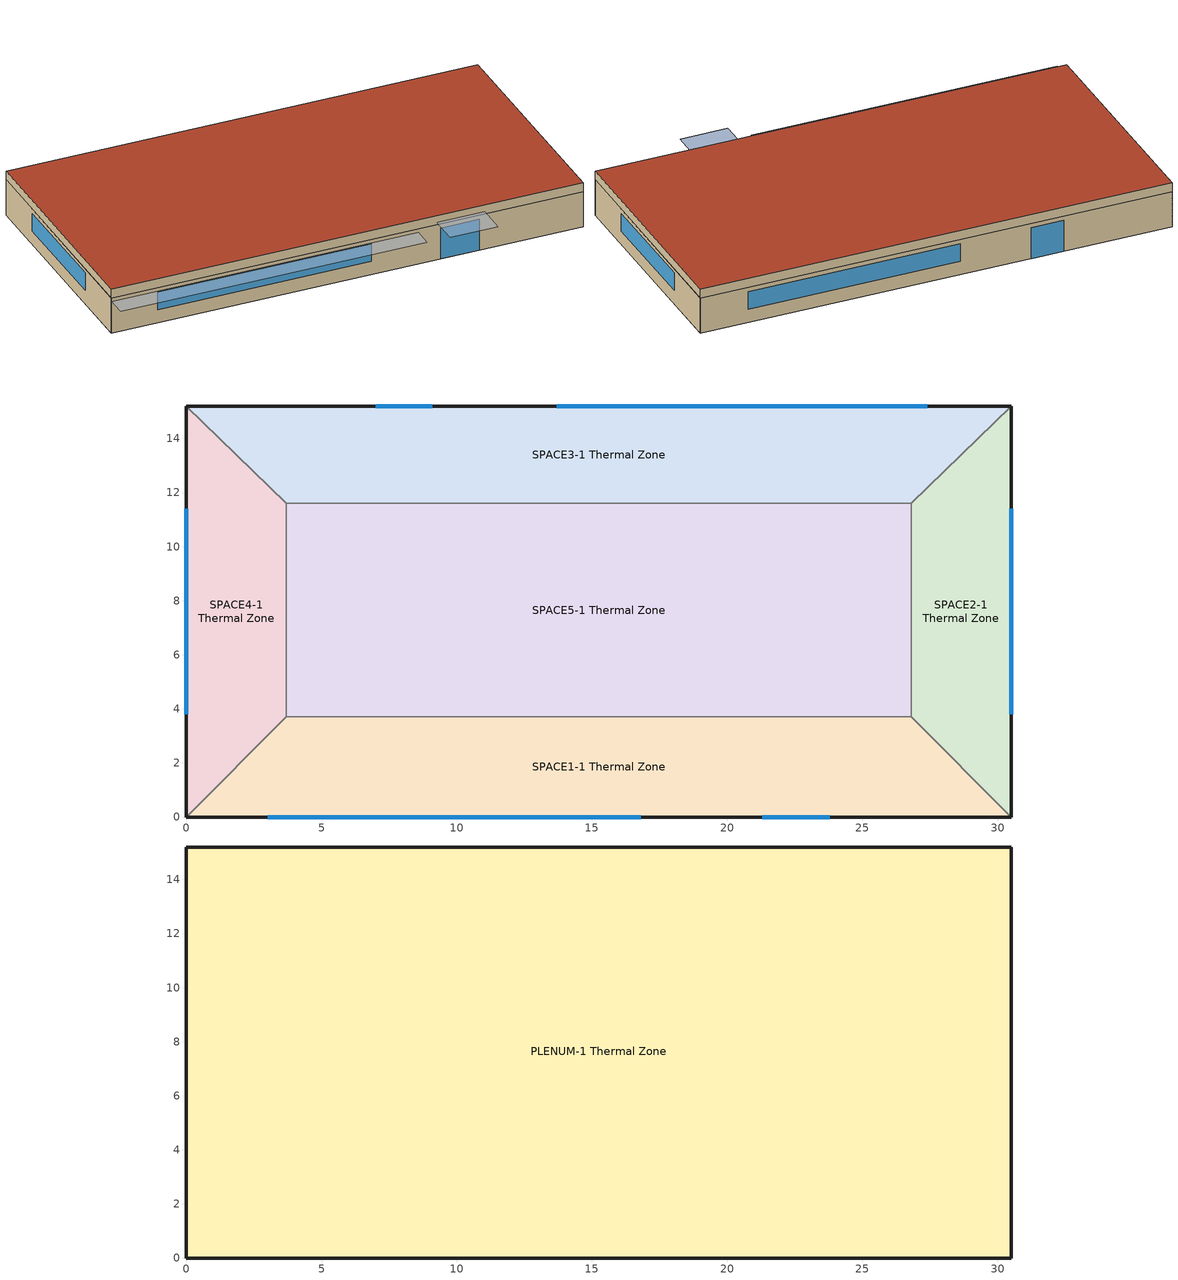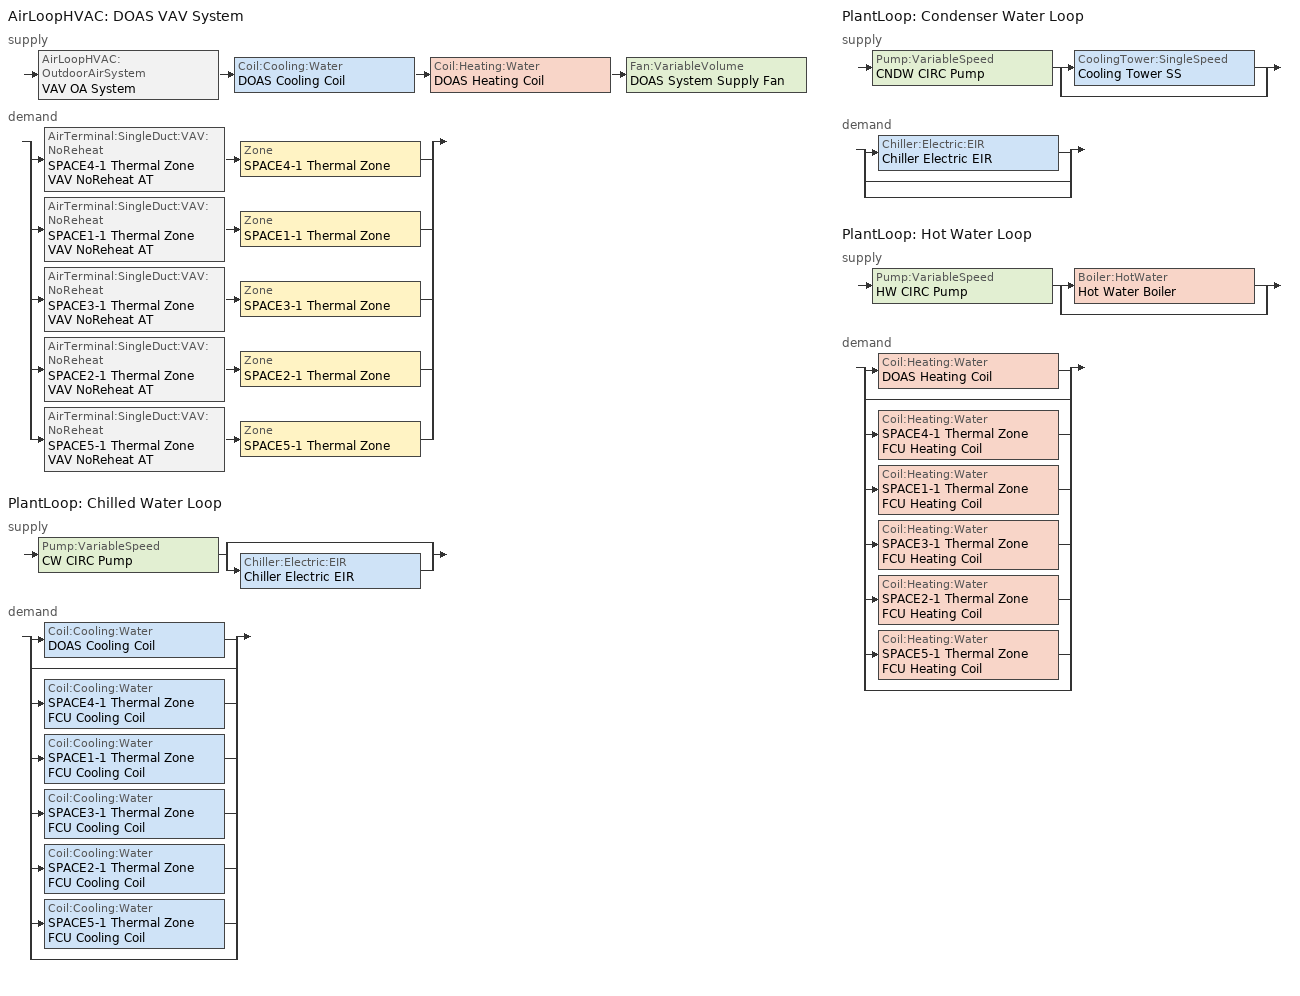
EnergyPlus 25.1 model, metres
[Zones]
SPACE1-1 Thermal Zone
 floor ground (FLOOR-SLAB-1): 26.8,3.7 30.5,0 0,0 3.7,3.7 z0
 wall outside (WALL-1): 0,0 30.5,0 z0:2.4
 wall to SPACE2-1 Thermal Zone (INT-WALL-1): 30.5,0 26.8,3.7 z0:2.4
 wall to SPACE4-1 Thermal Zone (INT-WALL-1): 3.7,3.7 0,0 z0:2.4
 wall to SPACE5-1 Thermal Zone (INT-WALL-1): 26.8,3.7 3.7,3.7 z0:2.4
 window (Sgl Grey 3mm): 21.3,0 23.8,0 z0:2.1
 window (Dbl Clr 3mm/13mm Air): 3,0 16.8,0 z0.9:2.1
SPACE2-1 Thermal Zone
 floor ground (FLOOR-SLAB-1): 30.5,15.2 30.5,0 26.8,3.7 26.8,11.6 z0
 wall outside (WALL-1): 30.5,0 30.5,15.2 z0:2.4
 wall to SPACE3-1 Thermal Zone (INT-WALL-1): 30.5,15.2 26.8,11.6 z0:2.4
 wall to SPACE5-1 Thermal Zone (INT-WALL-1): 26.8,11.6 26.8,3.7 z0:2.4
 window (Dbl Clr 3mm/13mm Air): 30.5,3.8 30.5,11.4 z0.9:2.1
SPACE3-1 Thermal Zone
 floor ground (FLOOR-SLAB-1): 30.5,15.2 26.8,11.6 3.7,11.6 0,15.2 z0
 wall outside (WALL-1): 30.5,15.2 0,15.2 z0:2.4
 wall to SPACE4-1 Thermal Zone (INT-WALL-1): 0,15.2 3.7,11.6 z0:2.4
 wall to SPACE5-1 Thermal Zone (INT-WALL-1): 3.7,11.6 26.8,11.6 z0:2.4
 window (Sgl Grey 3mm): 9.1,15.2 7,15.2 z0:2.1
 window (Dbl Clr 3mm/13mm Air): 27.4,15.2 13.7,15.2 z0.9:2.1
SPACE4-1 Thermal Zone
 floor ground (FLOOR-SLAB-1): 0,15.2 3.7,11.6 3.7,3.7 0,0 z0
 wall outside (WALL-1): 0,15.2 0,0 z0:2.4
 wall to SPACE5-1 Thermal Zone (INT-WALL-1): 3.7,3.7 3.7,11.6 z0:2.4
 window (Dbl Clr 3mm/13mm Air): 0,11.4 0,3.8 z0.9:2.1
SPACE5-1 Thermal Zone
 floor ground (FLOOR-SLAB-1): 26.8,11.6 26.8,3.7 3.7,3.7 3.7,11.6 z0
PLENUM-1 Thermal Zone
 floor to SPACE1-1 Thermal Zone (CLNG-1): 26.8,3.7 30.5,0 0,0 3.7,3.7 z2.4
 floor to SPACE2-1 Thermal Zone (CLNG-1): 30.5,15.2 30.5,0 26.8,3.7 26.8,11.6 z2.4
 floor to SPACE3-1 Thermal Zone (CLNG-1): 30.5,15.2 26.8,11.6 3.7,11.6 0,15.2 z2.4
 floor to SPACE4-1 Thermal Zone (CLNG-1): 0,15.2 3.7,11.6 3.7,3.7 0,0 z2.4
 floor to SPACE5-1 Thermal Zone (CLNG-1): 26.8,11.6 26.8,3.7 3.7,3.7 3.7,11.6 z2.4
 wall outside (WALL-1): 30.5,15.2 0,15.2 0,0 30.5,0 30.5,15.2 z2.4:3
 roof outside (ROOF-1): 30.5,0 30.5,15.2 0,15.2 0,0 z3
shading: 19.8,0 19.8,-1.3 0,-1.3 0,0 z2.2; 24.1,0 24.1,-2 21,-2 21,0 z2.6
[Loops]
AirLoopHVAC 'DOAS VAV System'
 supply: AirLoopHVAC:OutdoorAirSystem 'VAV OA System' > Coil:Cooling:Water 'DOAS Cooling Coil' > Coil:Heating:Water 'DOAS Heating Coil' > Fan:VariableVolume 'DOAS System Supply Fan'
 demand: split
  | AirTerminal:SingleDuct:VAV:NoReheat 'SPACE4-1 Thermal Zone VAV NoReheat AT' > Zone 'SPACE4-1 Thermal Zone'
  | AirTerminal:SingleDuct:VAV:NoReheat 'SPACE1-1 Thermal Zone VAV NoReheat AT' > Zone 'SPACE1-1 Thermal Zone'
  | AirTerminal:SingleDuct:VAV:NoReheat 'SPACE3-1 Thermal Zone VAV NoReheat AT' > Zone 'SPACE3-1 Thermal Zone'
  | AirTerminal:SingleDuct:VAV:NoReheat 'SPACE2-1 Thermal Zone VAV NoReheat AT' > Zone 'SPACE2-1 Thermal Zone'
  | AirTerminal:SingleDuct:VAV:NoReheat 'SPACE5-1 Thermal Zone VAV NoReheat AT' > Zone 'SPACE5-1 Thermal Zone'
PlantLoop 'Chilled Water Loop'
 supply: Pump:VariableSpeed 'CW CIRC Pump' > split
  | bypass
  | Chiller:Electric:EIR 'Chiller Electric EIR'
 demand: split
  | Coil:Cooling:Water 'DOAS Cooling Coil'
  | bypass
  | Coil:Cooling:Water 'SPACE4-1 Thermal Zone FCU Cooling Coil'
  | Coil:Cooling:Water 'SPACE1-1 Thermal Zone FCU Cooling Coil'
  | Coil:Cooling:Water 'SPACE3-1 Thermal Zone FCU Cooling Coil'
  | Coil:Cooling:Water 'SPACE2-1 Thermal Zone FCU Cooling Coil'
  | Coil:Cooling:Water 'SPACE5-1 Thermal Zone FCU Cooling Coil'
  | bypass
PlantLoop 'Condenser Water Loop'
 supply: Pump:VariableSpeed 'CNDW CIRC Pump' > split
  | CoolingTower:SingleSpeed 'Cooling Tower SS'
  | bypass
 demand: split
  | Chiller:Electric:EIR 'Chiller Electric EIR'
  | bypass
  | bypass
PlantLoop 'Hot Water Loop'
 supply: Pump:VariableSpeed 'HW CIRC Pump' > split
  | Boiler:HotWater 'Hot Water Boiler'
  | bypass
 demand: split
  | Coil:Heating:Water 'DOAS Heating Coil'
  | bypass
  | Coil:Heating:Water 'SPACE4-1 Thermal Zone FCU Heating Coil'
  | Coil:Heating:Water 'SPACE1-1 Thermal Zone FCU Heating Coil'
  | Coil:Heating:Water 'SPACE3-1 Thermal Zone FCU Heating Coil'
  | Coil:Heating:Water 'SPACE2-1 Thermal Zone FCU Heating Coil'
  | Coil:Heating:Water 'SPACE5-1 Thermal Zone FCU Heating Coil'
  | bypass
[Building]
Building: North Axis {deg}=30; Terrain=City; Loads Convergence Tolerance Value {W}=0.04; Temperature Convergence Tolerance Value {deltaC}=0.4; Solar Distribution=FullExterior; Maximum Number of Warmup Days=25; Minimum Number of Warmup Days=6
[Site:Location]
Tampere_FIN: Latitude=61.5012; Longitude=23.7647; Time Zone=2; Elevation {m}=92
[SizingPeriod:DesignDay] Day of Month=21; Dry-Bulb Temperature Range Modifier Type=DefaultMultipliers; Humidity Condition Type=Dewpoint; Barometric Pressure {Pa}=100225; Wind Speed {m/s}=2.5; Rain Indicator=No; Snow Indicator=No; Daylight Saving Time Indicator=No; Solar Model Indicator=ASHRAEClearSky
Name | Month | Day Type | Maximum Dry-Bulb Temperature {C} | Daily Dry-Bulb Temperature Range {deltaC} | Wetbulb or DewPoint at Maximum Dry-Bulb {C} | Wind Direction {deg} | Sky Clearness
Tampere_FIN Annual Cooling 1% Design Conditions DB/MCWB | 8 | SummerDesignDay | 27.7 | 7 | 17 | 230 | 0.7
Tampere_FIN Annual Heating 99% Design Conditions DB | 1 | WinterDesignDay | -18.4 | 4.1 | -19 | 270 | 0
[Site:GroundTemperature:BuildingSurface]

[Material] Thermal Absorptance=0.9
Name | Roughness | Thickness {m} | Conductivity {W/m-K} | Density {kg/m3} | Specific Heat {J/kg-K} | Solar Absorptance | Visible Absorptance
BR01 | VeryRough | 0.0095 | 0.162 | 1121 | 1464 | 0.7 | 0.7
CC03 | MediumRough | 0.1016 | 1.31 | 2243 | 837 | 0.65 | 0.65
GP01 | MediumSmooth | 0.0127 | 0.16 | 801 | 837 | 0.75 | 0.75
GP02 | MediumSmooth | 0.0159 | 0.16 | 801 | 837 | 0.75 | 0.75
IN02 | Rough | 0.0901 | 0.043 | 10 | 837 | 0.75 | 0.75
IN46 | VeryRough | 0.0762 | 0.023 | 24 | 1590 | 0.5 | 0.5
PW03 | MediumSmooth | 0.0127 | 0.115 | 545 | 1213 | 0.78 | 0.78
RG01 | Rough | 0.0127 | 1.442 | 881 | 1674 | 0.65 | 0.65
WD01 | MediumSmooth | 0.0191 | 0.115 | 513 | 1381 | 0.78 | 0.78
[Material:NoMass]
MAT-CLNG-1: Roughness=Rough; Thermal Resistance {m2-K/W}=0.652259; Thermal Absorptance=0.65; Solar Absorptance=0.65; Visible Absorptance=0.65
[Material:AirGap]
AL21: Thermal Resistance {m2-K/W}=0.157
[WindowMaterial:Glazing] Optical Data Type=SpectralAverage; Thickness {m}=0.003; Infrared Transmittance at Normal Incidence=0; Front Side Infrared Hemispherical Emissivity=0.84; Back Side Infrared Hemispherical Emissivity=0.84; Conductivity {W/m-K}=0.9
Name | Solar Transmittance at Normal Incidence | Front Side Solar Reflectance at Normal Incidence | Back Side Solar Reflectance at Normal Incidence | Visible Transmittance at Normal Incidence | Front Side Visible Reflectance at Normal Incidence | Back Side Visible Reflectance at Normal Incidence
CLEAR 3MM | 0.837 | 0.075 | 0.075 | 0.898 | 0.081 | 0.081
GREY 3MM | 0.626 | 0.061 | 0.061 | 0.611 | 0.061 | 0.061
[WindowMaterial:Gas]
AIR 13MM: Gas Type=Air; Thickness {m}=0.0127
[Construction]
CLNG-1: MAT-CLNG-1
Dbl Clr 3mm/13mm Air: CLEAR 3MM, AIR 13MM, CLEAR 3MM
FLOOR-SLAB-1: CC03
INT-WALL-1: GP02, AL21, GP02
ROOF-1: RG01, BR01, IN46, WD01
Sgl Grey 3mm: GREY 3MM
WALL-1: WD01, PW03, IN02, GP01
[Zone] Multiplier=1
Name | Ceiling Height {m} | Volume {m3}
PLENUM-1 Thermal Zone | 0.6096 | 283.2
SPACE1-1 Thermal Zone; SPACE3-1 Thermal Zone | 2.4384 | 239.247
SPACE2-1 Thermal Zone; SPACE4-1 Thermal Zone | 2.4384 | 103.311
SPACE5-1 Thermal Zone | 2.4384 | 447.683
[People] Number of People Schedule=OCCUPY-1; Number of People Calculation Method=People; Fraction Radiant=0.3; Activity Level Schedule=ActSchd; Carbon Dioxide Generation Rate {m3/s-W}=3.82E-8
Name | Zone or ZoneList or Space or SpaceList | Number of People
SPACE1-1 People 1 | SPACE1-1 Thermal Zone | 11
SPACE2-1 People 1 | SPACE2-1 Thermal Zone | 5
SPACE3-1 People 1 | SPACE3-1 Thermal Zone | 11
SPACE4-1 People 1 | SPACE4-1 Thermal Zone | 5
SPACE5-1 People 1 | SPACE5-1 Thermal Zone | 20
[Lights] Schedule=LIGHTS-1; Design Level Calculation Method=LightingLevel; Return Air Fraction=0; Fraction Radiant=0.59; Fraction Visible=0.2; Fraction Replaceable=0
Name | Zone or ZoneList or Space or SpaceList | Lighting Level {W}
SPACE1-1 Lights 1 | SPACE1-1 Thermal Zone | 1584
SPACE2-1 Lights 1 | SPACE2-1 Thermal Zone | 684
SPACE3-1 Lights 1 | SPACE3-1 Thermal Zone | 1584
SPACE4-1 Lights 1 | SPACE4-1 Thermal Zone | 684
SPACE5-1 Lights 1 | SPACE5-1 Thermal Zone | 2964
[ElectricEquipment] Schedule=EQUIP-1; Design Level Calculation Method=EquipmentLevel; Fraction Latent=0; Fraction Radiant=0.3; Fraction Lost=0
Name | Zone or ZoneList or Space or SpaceList | Design Level {W}
SPACE1-1 ElecEq 1 | SPACE1-1 Thermal Zone | 1056
SPACE2-1 ElecEq 1 | SPACE2-1 Thermal Zone | 456
SPACE3-1 ElecEq 1 | SPACE3-1 Thermal Zone | 1056
SPACE4-1 ElecEq 1 | SPACE4-1 Thermal Zone | 456
SPACE5-1 ElecEq 1 | SPACE5-1 Thermal Zone | 1976
[ZoneInfiltration:DesignFlowRate] Schedule=INFIL-SCH; Design Flow Rate Calculation Method=Flow/Zone; Constant Term Coefficient=0; Temperature Term Coefficient=0; Velocity Term Coefficient=0.2237; Velocity Squared Term Coefficient=0
Name | Zone or ZoneList or Space or SpaceList | Design Flow Rate {m3/s}
SPACE1-1 Infil 1 | SPACE1-1 Thermal Zone | 0.0167
SPACE2-1 Infil 1 | SPACE2-1 Thermal Zone | 0.00717
SPACE3-1 Infil 1 | SPACE3-1 Thermal Zone | 0.0167
SPACE4-1 Infil 1 | SPACE4-1 Thermal Zone | 0.00717
SPACE5-1 Infil 1 | SPACE5-1 Thermal Zone | 0.031089
[DesignSpecification:OutdoorAir] Outdoor Air Method=Sum; Outdoor Air Flow per Person {m3/s-person}=0.015; Outdoor Air Flow per Zone Floor Area {m3/s-m2}=0; Outdoor Air Flow per Zone {m3/s}=0; Outdoor Air Flow Air Changes per Hour {1/hr}=0
SZ DSOA SPACE1-1; SZ DSOA SPACE2-1; SZ DSOA SPACE3-1; SZ DSOA SPACE4-1; SZ DSOA SPACE5-1
[DesignSpecification:ZoneAirDistribution] Zone Air Distribution Effectiveness in Cooling Mode=1; Zone Air Distribution Effectiveness in Heating Mode=1
SPACE1-1 Thermal Zone Design Spec Zone Air Dist; SPACE2-1 Thermal Zone Design Spec Zone Air Dist; SPACE3-1 Thermal Zone Design Spec Zone Air Dist; SPACE4-1 Thermal Zone Design Spec Zone Air Dist; SPACE5-1 Thermal Zone Design Spec Zone Air Dist
[Sizing:Zone] Zone Cooling Design Supply Air Temperature Input Method=SupplyAirTemperature; Zone Cooling Design Supply Air Temperature {C}=12.8; Zone Cooling Design Supply Air Temperature Difference {deltaC}=11.11; Zone Heating Design Supply Air Temperature Input Method=SupplyAirTemperature; Zone Heating Design Supply Air Temperature {C}=50; Zone Heating Design Supply Air Temperature Difference {deltaC}=11.11; Zone Cooling Design Supply Air Humidity Ratio {kgWater/kgDryAir}=0.0085; Zone Heating Design Supply Air Humidity Ratio {kgWater/kgDryAir}=0.008; Cooling Design Air Flow Method=DesignDay; Cooling Design Air Flow Rate {m3/s}=0; Cooling Minimum Air Flow per Zone Floor Area {m3/s-m2}=0.000762; Cooling Minimum Air Flow {m3/s}=0; Cooling Minimum Air Flow Fraction=0; Heating Design Air Flow Method=DesignDay; Heating Design Air Flow Rate {m3/s}=0; Heating Maximum Air Flow per Zone Floor Area {m3/s-m2}=0.002032; Heating Maximum Air Flow {m3/s}=0.141576; Heating Maximum Air Flow Fraction=0; Account for Dedicated Outdoor Air System=Yes; Dedicated Outdoor Air System Control Strategy=NeutralSupplyAir; Dedicated Outdoor Air Low Setpoint Temperature for Design {C}=21.1; Dedicated Outdoor Air High Setpoint Temperature for Design {C}=23.9
Name | Design Specification Outdoor Air Object | Design Specification Zone Air Distribution Object
SPACE1-1 Thermal Zone | SZ DSOA SPACE1-1 | SPACE1-1 Thermal Zone Design Spec Zone Air Dist
SPACE2-1 Thermal Zone | SZ DSOA SPACE2-1 | SPACE2-1 Thermal Zone Design Spec Zone Air Dist
SPACE3-1 Thermal Zone | SZ DSOA SPACE3-1 | SPACE3-1 Thermal Zone Design Spec Zone Air Dist
SPACE4-1 Thermal Zone | SZ DSOA SPACE4-1 | SPACE4-1 Thermal Zone Design Spec Zone Air Dist
SPACE5-1 Thermal Zone | SZ DSOA SPACE5-1 | SPACE5-1 Thermal Zone Design Spec Zone Air Dist
[Sizing:System]
DOAS VAV System: Type of Load to Size On=Sensible; Design Outdoor Air Flow Rate {m3/s}=Autosize; Central Heating Maximum System Air Flow Ratio=0.3; Preheat Design Temperature {C}=7; Preheat Design Humidity Ratio {kgWater/kgDryAir}=0.008; Precool Design Temperature {C}=16; Precool Design Humidity Ratio {kgWater/kgDryAir}=0.008; Central Cooling Design Supply Air Temperature {C}=16; Central Heating Design Supply Air Temperature {C}=21; Type of Zone Sum to Use=NonCoincident; 100% Outdoor Air in Cooling=Yes; 100% Outdoor Air in Heating=Yes; Central Cooling Design Supply Air Humidity Ratio {kgWater/kgDryAir}=0.0085; Central Heating Design Supply Air Humidity Ratio {kgWater/kgDryAir}=0.008; Cooling Supply Air Flow Rate Method=DesignDay; Cooling Supply Air Flow Rate {m3/s}=0; Cooling Supply Air Flow Rate Per Floor Area {m3/s-m2}=0.00996765; Cooling Fraction of Autosized Cooling Supply Air Flow Rate=1; Cooling Supply Air Flow Rate Per Unit Cooling Capacity {m3/s-W}=3.94755e-05; Heating Supply Air Flow Rate Method=DesignDay; Heating Supply Air Flow Rate {m3/s}=0; Heating Supply Air Flow Rate Per Floor Area {m3/s-m2}=0.00996765; Heating Fraction of Autosized Heating Supply Air Flow Rate=1; Heating Fraction of Autosized Cooling Supply Air Flow Rate=1; Heating Supply Air Flow Rate Per Unit Heating Capacity {m3/s-W}=3.15882e-05; System Outdoor Air Method=ZoneSum; Zone Maximum Outdoor Air Fraction=1; Cooling Design Capacity Method=CoolingDesignCapacity; Cooling Design Capacity {W}=Autosize; Cooling Design Capacity Per Floor Area {W/m2}=234.7; Fraction of Autosized Cooling Design Capacity=1; Heating Design Capacity Method=HeatingDesignCapacity; Heating Design Capacity {W}=Autosize; Heating Design Capacity Per Floor Area {W/m2}=157; Fraction of Autosized Heating Design Capacity=1; Central Cooling Capacity Control Method=OnOff
[Sizing:Plant] Sizing Option=NonCoincident; Zone Timesteps in Averaging Window=1; Coincident Sizing Factor Mode=None
Name | Loop Type | Design Loop Exit Temperature {C} | Loop Design Temperature Difference {deltaC}
Chilled Water Loop | Cooling | 6.7 | 5
Condenser Water Loop | Condenser | 29.5 | 5.5
Hot Water Loop | Heating | 82 | 11
[ZoneControl:Thermostat]
Name | Zone or ZoneList | Control Type Schedule | Control 1
SPACE1-1 Thermal Zone Thermostat | SPACE1-1 Thermal Zone | SPACE1-1 Thermal Zone Thermostat Schedule | {6b5ec96d-bccd-45b7-8936-6ef68acc6b2f}
SPACE2-1 Thermal Zone Thermostat | SPACE2-1 Thermal Zone | SPACE2-1 Thermal Zone Thermostat Schedule | {d799f115-af73-4624-998c-9e81dbbb2327}
SPACE3-1 Thermal Zone Thermostat | SPACE3-1 Thermal Zone | SPACE3-1 Thermal Zone Thermostat Schedule | {bea2f2b9-2b98-445e-ba0d-cc8c90f00bc1}
SPACE4-1 Thermal Zone Thermostat | SPACE4-1 Thermal Zone | SPACE4-1 Thermal Zone Thermostat Schedule | {ef646519-79bc-4440-b55a-26d91f0715a9}
SPACE5-1 Thermal Zone Thermostat | SPACE5-1 Thermal Zone | SPACE5-1 Thermal Zone Thermostat Schedule | {dca11545-a240-4366-b6d7-503339d1cdfa}
[ThermostatSetpoint:DualSetpoint] Heating Setpoint Temperature Schedule=Htg-SetP-Sch; Cooling Setpoint Temperature Schedule=Clg-SetP-Sch
{6b5ec96d-bccd-45b7-8936-6ef68acc6b2f}; {d799f115-af73-4624-998c-9e81dbbb2327}; {bea2f2b9-2b98-445e-ba0d-cc8c90f00bc1}; {ef646519-79bc-4440-b55a-26d91f0715a9}; {dca11545-a240-4366-b6d7-503339d1cdfa}
[ZoneHVAC:FourPipeFanCoil] Availability Schedule=Always On Discrete; Capacity Control Method=CyclingFan; Low Speed Supply Air Flow Ratio=0.33; Medium Speed Supply Air Flow Ratio=0.66; Maximum Outdoor Air Flow Rate {m3/s}=0; Minimum Cold Water Flow Rate {m3/s}=0; Cooling Convergence Tolerance=0.001; Minimum Hot Water Flow Rate {m3/s}=0; Heating Convergence Tolerance=0.001
Name | Maximum Supply Air Flow Rate {m3/s} - added | Supply Air Fan | Cooling Coil | Maximum Cold Water Flow Rate {m3/s} - added | Heating Coil | Maximum Hot Water Flow Rate {m3/s} - added | Maximum Supply Air Flow Rate {m3/s} | Maximum Cold Water Flow Rate {m3/s} | Maximum Hot Water Flow Rate {m3/s}
SPACE1-1 Thermal Zone Fan Coil Unit | 0.165 | SPACE1-1 Thermal Zone FCU Supply Fan | SPACE1-1 Thermal Zone FCU Cooling Coil | 0.00018186 | SPACE1-1 Thermal Zone FCU Heating Coil | 0.00012638
SPACE2-1 Thermal Zone Fan Coil Unit |  | SPACE2-1 Thermal Zone FCU Supply Fan | SPACE2-1 Thermal Zone FCU Cooling Coil |  | SPACE2-1 Thermal Zone FCU Heating Coil |  | 0.075 | 0.00010423 | 5.744e-05
SPACE3-1 Thermal Zone Fan Coil Unit |  | SPACE3-1 Thermal Zone FCU Supply Fan | SPACE3-1 Thermal Zone FCU Cooling Coil |  | SPACE3-1 Thermal Zone FCU Heating Coil |  | 0.165 | 0.00019287 | 0.00012639
SPACE4-1 Thermal Zone Fan Coil Unit |  | SPACE4-1 Thermal Zone FCU Supply Fan | SPACE4-1 Thermal Zone FCU Cooling Coil |  | SPACE4-1 Thermal Zone FCU Heating Coil |  | 0.075 | 8.262e-05 | 5.744e-05
SPACE5-1 Thermal Zone Fan Coil Unit |  | SPACE5-1 Thermal Zone FCU Supply Fan | SPACE5-1 Thermal Zone FCU Cooling Coil |  | SPACE5-1 Thermal Zone FCU Heating Coil |  | 0.3 | 0.00037103 | 0.00020513
[AirTerminal:SingleDuct:VAV:NoReheat] Availability Schedule=Always On Discrete; Zone Minimum Air Flow Input Method=Constant
Name | Maximum Air Flow Rate {m3/s} | Constant Minimum Air Flow Fraction
SPACE1-1 Thermal Zone VAV NoReheat AT | 0.165 | 0.45794
SPACE2-1 Thermal Zone VAV NoReheat AT | 0.10108 | autosize
SPACE3-1 Thermal Zone VAV NoReheat AT | 0.165 | autosize
SPACE4-1 Thermal Zone VAV NoReheat AT | 0.075 | autosize
SPACE5-1 Thermal Zone VAV NoReheat AT | 0.3 | autosize
[Zone equipment]
SPACE1-1 Thermal Zone: SPACE1-1 Thermal Zone VAV NoReheat AT, SPACE1-1 Thermal Zone Fan Coil Unit
SPACE2-1 Thermal Zone: SPACE2-1 Thermal Zone VAV NoReheat AT, SPACE2-1 Thermal Zone Fan Coil Unit
SPACE3-1 Thermal Zone: SPACE3-1 Thermal Zone VAV NoReheat AT, SPACE3-1 Thermal Zone Fan Coil Unit
SPACE4-1 Thermal Zone: SPACE4-1 Thermal Zone VAV NoReheat AT, SPACE4-1 Thermal Zone Fan Coil Unit
SPACE5-1 Thermal Zone: SPACE5-1 Thermal Zone VAV NoReheat AT, SPACE5-1 Thermal Zone Fan Coil Unit
[Fan:VariableVolume]
DOAS System Supply Fan: Availability Schedule=Always On Discrete; Fan Total Efficiency=0.6045; Pressure Rise {Pa}=1017.592; Maximum Flow Rate {m3/s}=0.81; Fan Power Minimum Flow Rate Input Method=FixedFlowRate; Fan Power Minimum Flow Fraction=0; Fan Power Minimum Air Flow Rate {m3/s}=0; Motor Efficiency=0.93; Motor In Airstream Fraction=1; Fan Power Coefficient 1=0.0407599; Fan Power Coefficient 2=0.088045; Fan Power Coefficient 3=-0.0729261; Fan Power Coefficient 4=0.94374; Fan Power Coefficient 5=0
[Fan:OnOff] Availability Schedule=Always On Discrete; Fan Total Efficiency=0.6; Pressure Rise {Pa}=300; Motor Efficiency=0.8; Motor In Airstream Fraction=1
Name | Maximum Flow Rate {m3/s} | Fan Power Ratio Function of Speed Ratio Curve | Fan Efficiency Ratio Function of Speed Ratio Curve
SPACE1-1 Thermal Zone FCU Supply Fan | 0.165 | Fan On Off Power Curve 1 | Fan On Off Efficiency Curve 1
SPACE2-1 Thermal Zone FCU Supply Fan | 0.1 | Fan On Off Power Curve 3 | Fan On Off Efficiency Curve 3
SPACE3-1 Thermal Zone FCU Supply Fan | 0.165 | Fan On Off Power Curve 2 | Fan On Off Efficiency Curve 2
SPACE4-1 Thermal Zone FCU Supply Fan | 0.075 | Fan On Off Power Curve | Fan On Off Efficiency Curve
SPACE5-1 Thermal Zone FCU Supply Fan | 0.3 | Fan On Off Power Curve 4 | Fan On Off Efficiency Curve 4
[Coil:Cooling:Water] Availability Schedule=Always On Discrete; Design Inlet Water Temperature {C}=6.7; Type of Analysis=SimpleAnalysis; Heat Exchanger Configuration=CrossFlow
Name | Design Water Flow Rate {m3/s} | Design Air Flow Rate {m3/s} | Design Inlet Air Temperature {C} | Design Outlet Air Temperature {C} | Design Inlet Air Humidity Ratio {kgWater/kgDryAir} | Design Outlet Air Humidity Ratio {kgWater/kgDryAir}
SPACE1-1 Thermal Zone FCU Cooling Coil | 0.00018186 | 0.165 | 24.89 | 12.8 | 0.0112773 | 0.0085
SPACE2-1 Thermal Zone FCU Cooling Coil | 0.00010423 | 0.101082 | 24.89 | 12.8 | 0.0107867 | 0.0085
SPACE3-1 Thermal Zone FCU Cooling Coil | 0.00019287 | 0.165 | 24.9 | 12.8 | 0.0117382 | 0.0085
SPACE4-1 Thermal Zone FCU Cooling Coil | 8.262e-05 | 0.075 | 24.9 | 12.8 | 0.0112738 | 0.0085
SPACE5-1 Thermal Zone FCU Cooling Coil | 0.00037103 | 0.3 | 24.9 | 12.8 | 0.0122066 | 0.0085
DOAS Cooling Coil | 0.00103508 | 0.806082 | 27.34 | 13.69 | 0.0122813 | 0.00887708
[Coil:Heating:Water] Availability Schedule=Always On Discrete; Performance Input Method=UFactorTimesAreaAndDesignWaterFlowRate; Rated Inlet Water Temperature {C}=82.2; Rated Inlet Air Temperature {C}=16.6; Rated Outlet Water Temperature {C}=71.1; Rated Outlet Air Temperature {C}=32.2; Rated Ratio for Air and Water Convection=0.5
Name | U-Factor Times Area Value {W/K} | Maximum Water Flow Rate {m3/s} | Rated Capacity {W}
SPACE1-1 Thermal Zone FCU Heating Coil | 148.671 | 0.00012638 | 5720.371
SPACE2-1 Thermal Zone FCU Heating Coil | 67.579 | 5.744e-05 | 2600.05
SPACE3-1 Thermal Zone FCU Heating Coil | 148.674 | 0.00012638 | 5720.394
SPACE4-1 Thermal Zone FCU Heating Coil | 67.579 | 5.744e-05 | 2600.044
SPACE5-1 Thermal Zone FCU Heating Coil | 248.928 | 0.00020513 | 9284.42
DOAS Heating Coil | 115.003 | 0.00016927 | 7661.338
[HeatExchanger:AirToAir:SensibleAndLatent]
HeatRecoveryHEX 1: Availability Schedule=Always On Discrete; Nominal Supply Air Flow Rate {m3/s}=0.5; Sensible Effectiveness at 100% Heating Air Flow=0.76; Latent Effectiveness at 100% Heating Air Flow=0.68; Sensible Effectiveness at 100% Cooling Air Flow=0.76; Latent Effectiveness at 100% Cooling Air Flow=0.68; Nominal Electric Power {W}=0; Supply Air Outlet Temperature Control=Yes; Heat Exchanger Type=Plate; Frost Control Type=None; Threshold Temperature {C}=1.7; Economizer Lockout=Yes; Sensible Effectiveness of Heating Air Flow Curve=SenEffectivenessTable; Latent Effectiveness of Heating Air Flow Curve=LatEffectivenessTable; Sensible Effectiveness of Cooling Air Flow Curve=SenEffectivenessTable; Latent Effectiveness of Cooling Air Flow Curve=LatEffectivenessTable
[Controller:WaterCoil] Actuator Variable=Flow; Controller Convergence Tolerance {deltaC}=0.001; Minimum Actuated Flow {m3/s}=0
Name | Control Variable - AndHumidityRatio | Action | Maximum Actuated Flow {m3/s} | Control Variable
Controller Water Coil 2 | Temperature | Reverse | 0.00103508
Controller Water Coil 1 |  | Normal | 0.000169268 | Temperature
[Controller:OutdoorAir]
Controller Outdoor Air: Minimum Outdoor Air Flow Rate {m3/s}=0; Maximum Outdoor Air Flow Rate {m3/s}=0.81; Economizer Control Type=NoEconomizer; Economizer Control Action Type=ModulateFlow; Economizer Maximum Limit Dry-Bulb Temperature {C}=28; Economizer Maximum Limit Enthalpy {J/kg}=64000; Economizer Minimum Limit Dry-Bulb Temperature {C}=-100; Lockout Type=NoLockout; Minimum Limit Type=FixedMinimum; Mechanical Ventilation Controller=Controller Mechanical Ventilation 1; High Humidity Control=No; Control High Indoor Humidity Based on Outdoor Humidity Ratio=Yes; Heat Recovery Bypass Control Type=BypassWhenWithinEconomizerLimits
[Controller:MechanicalVentilation]
Controller Mechanical Ventilation 1: Availability Schedule=Always On Discrete; Demand Controlled Ventilation=No; System Outdoor Air Method=ZoneSum; Zone or ZoneList 1=SPACE1-1 Thermal Zone; Design Specification Outdoor Air Object Name 1=SZ DSOA SPACE1-1; Design Specification Zone Air Distribution Object Name 1=SPACE1-1 Thermal Zone Design Spec Zone Air Dist; Zone or ZoneList 2=SPACE2-1 Thermal Zone; Design Specification Outdoor Air Object Name 2=SZ DSOA SPACE2-1; Design Specification Zone Air Distribution Object Name 2=SPACE2-1 Thermal Zone Design Spec Zone Air Dist; Zone or ZoneList 3=SPACE3-1 Thermal Zone; Design Specification Outdoor Air Object Name 3=SZ DSOA SPACE3-1; Design Specification Zone Air Distribution Object Name 3=SPACE3-1 Thermal Zone Design Spec Zone Air Dist; Zone or ZoneList 4=SPACE4-1 Thermal Zone; Design Specification Outdoor Air Object Name 4=SZ DSOA SPACE4-1; Design Specification Zone Air Distribution Object Name 4=SPACE4-1 Thermal Zone Design Spec Zone Air Dist; Zone or ZoneList 5=SPACE5-1 Thermal Zone; Design Specification Outdoor Air Object Name 5=SZ DSOA SPACE5-1; Design Specification Zone Air Distribution Object Name 5=SPACE5-1 Thermal Zone Design Spec Zone Air Dist
[AirLoopHVAC]
DOAS VAV System: Design Supply Air Flow Rate {m3/s}=0.81
[Pump:VariableSpeed] Design Pump Head {Pa}=179352; Motor Efficiency=0.9; Fraction of Motor Inefficiencies to Fluid Stream=0; Coefficient 1 of the Part Load Performance Curve=0; Coefficient 2 of the Part Load Performance Curve=1; Coefficient 3 of the Part Load Performance Curve=0; Coefficient 4 of the Part Load Performance Curve=0; Design Minimum Flow Rate {m3/s}=0; Pump Control Type=Intermittent; Skin Loss Radiative Fraction=0.5; Design Power Sizing Method=PowerPerFlowPerPressure; Design Electric Power per Unit Flow Rate {W/(m3/s)}=348701.1; Design Shaft Power per Unit Flow Rate per Unit Head {W/((m3/s)-Pa)}=1.28205; Design Minimum Flow Rate Fraction=0
Name | Design Maximum Flow Rate {m3/s} | Design Power Consumption {W}
CW CIRC Pump | 0.001968 | 502.72
CNDW CIRC Pump | 0.002345 | 599.16
HW CIRC Pump | 0.000742 | 189.59
[Boiler:HotWater]
Hot Water Boiler: Fuel Type=NaturalGas; Nominal Capacity {W}=33586.6; Nominal Thermal Efficiency=0.8; Efficiency Curve Temperature Evaluation Variable=LeavingBoiler; Normalized Boiler Efficiency Curve=Boiler Efficiency; Design Water Flow Rate {m3/s}=0.000742055; Minimum Part Load Ratio=0; Maximum Part Load Ratio=1; Optimum Part Load Ratio=1; Water Outlet Upper Temperature Limit {C}=99; Boiler Flow Mode=ConstantFlow; On Cycle Parasitic Electric Load {W}=0; Sizing Factor=1
[Chiller:Electric:EIR]
Chiller Electric EIR: Reference Capacity {W}=41296.6; Reference COP {W/W}=5.5; Reference Leaving Chilled Water Temperature {C}=6.67; Reference Entering Condenser Fluid Temperature {C}=29.4; Reference Chilled Water Flow Rate {m3/s}=0.00196768; Reference Condenser Fluid Flow Rate {m3/s}=0.00234516; Cooling Capacity Function of Temperature Curve=Curve Biquadratic 3; Electric Input to Cooling Output Ratio Function of Temperature Curve=Curve Biquadratic 4; Electric Input to Cooling Output Ratio Function of Part Load Ratio Curve=Curve Quadratic 2; Minimum Part Load Ratio=0.1; Maximum Part Load Ratio=1; Optimum Part Load Ratio=1; Minimum Unloading Ratio=0.2; Condenser Type=WaterCooled; Condenser Fan Power Ratio {W/W}=0; Fraction of Compressor Electric Consumption Rejected by Condenser=1; Leaving Chilled Water Lower Temperature Limit {C}=2; Chiller Flow Mode=NotModulated; Sizing Factor=1
[CoolingTower:SingleSpeed]
Cooling Tower SS: Design Water Flow Rate {m3/s}=0.002345; Design Air Flow Rate {m3/s}=1.36903; Design Fan Power {W}=514.58; Design U-Factor Times Area Value {W/K}=3200.78; Free Convection Regime Air Flow Rate {m3/s}=0.1369; Free Convection Regime Air Flow Rate Sizing Factor=0.1; Free Convection Regime U-Factor Times Area Value {W/K}=320.078; Free Convection U-Factor Times Area Value Sizing Factor=0.1; Performance Input Method=UFactorTimesAreaAndDesignWaterFlowRate; Heat Rejection Capacity and Nominal Capacity Sizing Ratio=1.25; Free Convection Capacity {W}=0; Free Convection Nominal Capacity Sizing Factor=0.1; Design Inlet Air Dry-Bulb Temperature {C}=25.6; Design Inlet Air Wet-Bulb Temperature {C}=25.6; Design Approach Temperature {deltaC}=3.9; Design Range Temperature {deltaC}=5.5; Basin Heater Capacity {W/K}=0; Basin Heater Setpoint Temperature {C}=2; Evaporation Loss Mode=LossFactor; Evaporation Loss Factor {percent/K}=0.2; Drift Loss Percent {percent}=0.008; Blowdown Calculation Mode=ConcentrationRatio; Blowdown Concentration Ratio=3; Capacity Control=FanCycling; Number of Cells=1; Cell Control=MinimalCell; Cell Minimum  Water Flow Rate Fraction=0.33; Cell Maximum Water Flow Rate Fraction=2.5; Sizing Factor=1
[PlantLoop] Fluid Type=Water; Maximum Loop Temperature {C}=100; Minimum Loop Temperature {C}=0; Minimum Loop Flow Rate {m3/s}=0; Load Distribution Scheme=Optimal; Plant Loop Demand Calculation Scheme=SingleSetpoint
Name | Plant Equipment Operation Scheme | Maximum Loop Flow Rate {m3/s} | Plant Loop Volume {m3}
Chilled Water Loop | Chilled Water Loop Operation Schemes | 0.00196768 | 0.23612
Condenser Water Loop | Condenser Water Loop Operation Schemes | 0.00234516 | 0.28142
Hot Water Loop | Hot Water Loop Operation Schemes | 0.000742055 | 0.0890466
[PlantEquipmentList]
Chilled Water Loop Cooling Equipment List: Chiller Electric EIR
Condenser Water Loop Cooling Equipment List: Cooling Tower SS
Hot Water Loop Heating Equipment List: Hot Water Boiler
[PlantEquipmentOperation:CoolingLoad] Load Range 1 Lower Limit {W}=0; Load Range 1 Upper Limit {W}=1000000000
Name | Range 1 Equipment List
Chilled Water Loop Cooling Operation Scheme | Chilled Water Loop Cooling Equipment List
Condenser Water Loop Cooling Operation Scheme | Condenser Water Loop Cooling Equipment List
[PlantEquipmentOperation:HeatingLoad]
Hot Water Loop Heating Operation Scheme: Load Range 1 Lower Limit {W}=0; Load Range 1 Upper Limit {W}=1000000000; Range 1 Equipment List=Hot Water Loop Heating Equipment List
[PlantEquipmentOperationSchemes] Control Scheme 1 Schedule=Always On Discrete
Name | Control Scheme 1
Chilled Water Loop Operation Schemes | Chilled Water Loop Cooling Operation Scheme
Condenser Water Loop Operation Schemes | Condenser Water Loop Cooling Operation Scheme
Hot Water Loop Operation Schemes | Hot Water Loop Heating Operation Scheme
[AvailabilityManager:Scheduled] Schedule=Always On Discrete
DOAS VAV System Availability Manager; VAV OA System Availability Manager
[SetpointManager:Scheduled]
ChilledWaterLoop Schedule SPManager: Temperature, Chilled_Water_Temperature
HotWaterLoop Schedule SPManager: Temperature, Hot_Water_Temperature
AHU Supply Air Temp SP: Temperature, AHU_Supply_Temp_Schedule, Node 2
[SetpointManager:MixedAir] Control Variable=Temperature
Node 9 OS Default SPM; Node 8 OS Default SPM; Node 11 OS Default SPM; Node 12 OS Default SPM
[SetpointManager:MultiZone:Humidity:Maximum]
Max Mzone HR setpoint: HVAC Air Loop=DOAS VAV System; Minimum Setpoint Humidity Ratio {kgWater/kgDryAir}=0.003; Maximum Setpoint Humidity Ratio {kgWater/kgDryAir}=0.0095; Setpoint Node or NodeList=DeHumidifierOutlet Node
[SetpointManager:FollowOutdoorAirTemperature]
Condenser OAFollow SPManager: Control Variable=Temperature; Reference Temperature Type=OutdoorAirWetBulb; Offset Temperature Difference {deltaC}=1.5; Maximum Setpoint Temperature {C}=80; Minimum Setpoint Temperature {C}=6
[Schedule:Day:Interval]
Chilled_Water_Temperature_Default; Chilled_Water_Temperature_Summer_Design_Day; Chilled_Water_Temperature_Winter_Design_Day: No, 24:00, 6.7
Hot_Water_Temperature_Default; Hot_Water_Temperature_Summer_Design_Day; Hot_Water_Temperature_Winter_Design_Day: No, 24:00, 67
[Schedule:Week:Daily]
Chilled_Water_Temperature Week Rule - Jan1-Dec31: Chilled_Water_Temperature_Default, Chilled_Water_Temperature_Default, Chilled_Water_Temperature_Default, Chilled_Water_Temperature_Default, Chilled_Water_Temperature_Default, Chilled_Water_Temperature_Default, Chilled_Water_Temperature_Default, Chilled_Water_Temperature_Default, Chilled_Water_Temperature_Summer_Design_Day, Chilled_Water_Temperature_Winter_Design_Day, Chilled_Water_Temperature_Default, Chilled_Water_Temperature_Default
Hot_Water_Temperature Week Rule - Jan1-Dec31: Hot_Water_Temperature_Default, Hot_Water_Temperature_Default, Hot_Water_Temperature_Default, Hot_Water_Temperature_Default, Hot_Water_Temperature_Default, Hot_Water_Temperature_Default, Hot_Water_Temperature_Default, Hot_Water_Temperature_Default, Hot_Water_Temperature_Summer_Design_Day, Hot_Water_Temperature_Winter_Design_Day, Hot_Water_Temperature_Default, Hot_Water_Temperature_Default
[Schedule:Year]
Chilled_Water_Temperature: Chilled_Water_Temperature Week Rule - Jan1-Dec31, 1, 1, 12, 31
Hot_Water_Temperature: Hot_Water_Temperature Week Rule - Jan1-Dec31, 1, 1, 12, 31
[Schedule:Constant]
Always On Discrete: OnOff, 1
[Schedule:Compact]
LIGHTS-1: Through: 12/31, For: WeekDays SummerDesignDay CustomDay1 CustomDay2, Until: 8:00, 0.05, Until: 9:00, 0.9, Until: 10:00, 0.95, Until: 11:00, 1, Until: 12:00, 0.95, Until: 13:00, 0.8, Until: 14:00, 0.9, Until: 18:00, 1, Until: 19:00, 0.6, Until: 21:00, 0.4, Until: 24:00, 0.05, For: Weekends WinterDesignDay Holiday, Until: 24:00, 0.05
SPACE1-1 Thermal Zone Thermostat Schedule; SPACE2-1 Thermal Zone Thermostat Schedule; SPACE3-1 Thermal Zone Thermostat Schedule; SPACE4-1 Thermal Zone Thermostat Schedule; SPACE5-1 Thermal Zone Thermostat Schedule: Through: 12/31, For: AllDays, Until: 24:00, 4
Htg-SetP-Sch: Through: 12/31, For: WeekDays CustomDay1 CustomDay2, Until: 6:00, 13, Until: 7:00, 18, Until: 21:00, 23, Until: 24:00, 13, For: WeekEnds Holiday, Until: 24:00, 13, For: SummerDesignDay, Until: 24:00, 13, For: WinterDesignDay, Until: 24:00, 23
Clg-SetP-Sch: Through: 12/31, For: WeekDays CustomDay1 CustomDay2, Until: 6:00, 32, Until: 7:00, 26, Until: 18:00, 24, Until: 21:00, 26, Until: 24:00, 32, For: WeekEnds Holiday, Until: 24:00, 32, For: SummerDesignDay, Until: 24:00, 24, For: WinterDesignDay, Until: 24:00, 32
AHU_Supply_Temp_Schedule: Temperature, Through: 12/31, For: AllDays, Until: 24:00, 16
ActSchd: Through: 12/31, For: AllDays, Until: 24:00, 117.24
EQUIP-1: Through: 12/31, For: WeekDays SummerDesignDay CustomDay1 CustomDay2, Until: 8:00, 0.02, Until: 9:00, 0.4, Until: 14:00, 0.9, Until: 15:00, 0.8, Until: 16:00, 0.7, Until: 18:00, 0.5, Until: 21:00, 0.3, Until: 24:00, 0.02, For: Weekends WinterDesignDay Holiday, Until: 24:00, 0.02
INFIL-SCH: Through: 12/31, For: WeekDays CustomDay1 CustomDay2, Until: 7:00, 1, Until: 21:00, 0, Until: 24:00, 1, For: Weekends Holiday, Until: 24:00, 1, For: SummerDesignDay, Until: 24:00, 1, For: WinterDesignDay, Until: 24:00, 1
OCCUPY-1: Through: 12/31, For: WeekDays SummerDesignDay CustomDay1 CustomDay2, Until: 8:00, 0, Until: 11:00, 1, Until: 12:00, 0.8, Until: 13:00, 0.4, Until: 14:00, 0.8, Until: 18:00, 1, Until: 19:00, 0.5, Until: 21:00, 0.1, Until: 24:00, 0, For: Weekends WinterDesignDay Holiday, Until: 24:00, 0
[Table:IndependentVariable]
airFlowRatio: Linear, Linear, 0, 10, Dimensionless, 0.75, 1
[Table:IndependentVariableList]
effectiveness_IndependentVariableList: airFlowRatio
[Table:Lookup]
SenEffectivenessTable: effectiveness_IndependentVariableList, DivisorOnly, 0.76, 0, 10, Dimensionless, 0.81, 0.76
LatEffectivenessTable: effectiveness_IndependentVariableList, DivisorOnly, 0.68, 0, 10, Dimensionless, 0.73, 0.68
[Curve:Quadratic]
Curve Quadratic 2: Coefficient1 Constant=0.0636912; Coefficient2 x=0.584888; Coefficient3 x**2=0.352803; Minimum Value of x=0; Maximum Value of x=1
[Curve:Cubic] Coefficient4 x**3=0; Minimum Value of x=0; Maximum Value of x=1
Name | Coefficient1 Constant | Coefficient2 x | Coefficient3 x**2 | Minimum Curve Output | Maximum Curve Output | Input Unit Type for X | Output Unit Type
Fan On Off Efficiency Curve 1; Fan On Off Efficiency Curve 3; Fan On Off Efficiency Curve 2; Fan On Off Efficiency Curve; Fan On Off Efficiency Curve 4 | 1 | 0 | 0
Boiler Efficiency | 0.97 | 0.0633 | -0.0333 | 0 | 1 | Dimensionless | Dimensionless
[Curve:Exponent] Coefficient1 Constant=1; Coefficient2 Constant=0; Coefficient3 Constant=0; Minimum Value of x=0; Maximum Value of x=1
Fan On Off Power Curve 1; Fan On Off Power Curve 3; Fan On Off Power Curve 2; Fan On Off Power Curve; Fan On Off Power Curve 4
[Curve:Biquadratic] Minimum Value of x=5; Maximum Value of x=10; Minimum Value of y=24; Maximum Value of y=35
Name | Coefficient1 Constant | Coefficient2 x | Coefficient3 x**2 | Coefficient4 y | Coefficient5 y**2 | Coefficient6 x*y
Curve Biquadratic 3 | 0.507883 | 0.145228 | -0.00625644 | -0.0011178 | -0.0001296 | -0.00028188
Curve Biquadratic 4 | 1.03076 | -0.103536 | 0.00710208 | 0.0093186 | 0.00031752 | -0.00104328
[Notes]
DOAS_wNeutralSupplyAir_wFanCoilUnits.idf
Basic file description:  1 story building divided into 4 exterior and one interior conditioned zones and plenum
Illustrates the sizing and use of a Dedicated Outdoor Air System with neutral supply air
condition and fan coil units serving each thermal zone.
Highlights:              DOAS with Neutral Supply Air Condition
Simulation Location/Run: CHICAGO_IL_USA TMY2-94846, 2 design days, weather file annual runs,
Run Control executes the run periods using the weather file
Location:                Chicago, IL
Design Days:             CHICAGO_IL_USA Annual Heating 99% Design Conditions DB, MaxDB= -17.3°C
CHICAGO_IL_USA Annual Cooling 1% Design Conditions, MaxDB=  31.5°C MCWB = 23.0°C
Run Period (Weather File): Annual, CHICAGO_IL_USA TMY2-94846
Run Control:             Zone and System sizing with weather file run control and two design days run
Building: Single floor rectangular building 100 ft x 50 ft. 5 zones - 4 exterior, 1 interior, zone height 8 feet.
Exterior zone depth is 12 feet. There is a 2 foot high return plenum: the overall building height is
10 feet. There are windows on all 4 facades; the south and north facades have glass doors.
The south facing glass is shaded by overhangs. The walls are woodshingle over plywood, R11 insulation,
and gypboard. The roof is a gravel built up roof with R-3 mineral board insulation and plywood sheathing.
The windows are of various single and double pane construction with 3mm and 6mm glass and either 6mm or
13mm argon or air gap.  The window to wall ratio is approximately 0.29.
The south wall and door have overhangs.
The building is oriented 30 degrees east of north.
Floor Area:        463.60 m2 (5000 ft2)
Number of Stories: 1
Detached Shading:               None
Daylight:                       None
Natural Ventilation:            None
Compact Schedules:              Yes
HVAC:                           Four pipe fan coil system with dedicated outdoor air system and neutral air supply,
hot water heating coils, and chilled water cooling coils. Central Plant is single
hot water boiler, electric compression chiller with water cooled condenser.
All equipment is autosized.
Zonal Equipment:                Yes
Central Air Handling Equipment: Yes
System Equipment Autosize:      Yes
Purchased Cooling:              None
Purchased Heating:              None
Water Coils:                    Yes
Pumps:                          Yes
Boilers:                        Yes
Chillers:                       Yes
Standard Reports:               All
Timestep or Hourly Variables:   Hourly
Time bins Report:               None
HTML Report:                    Yes
Environmental Emissions:        None
Utility Tariffs:                None
